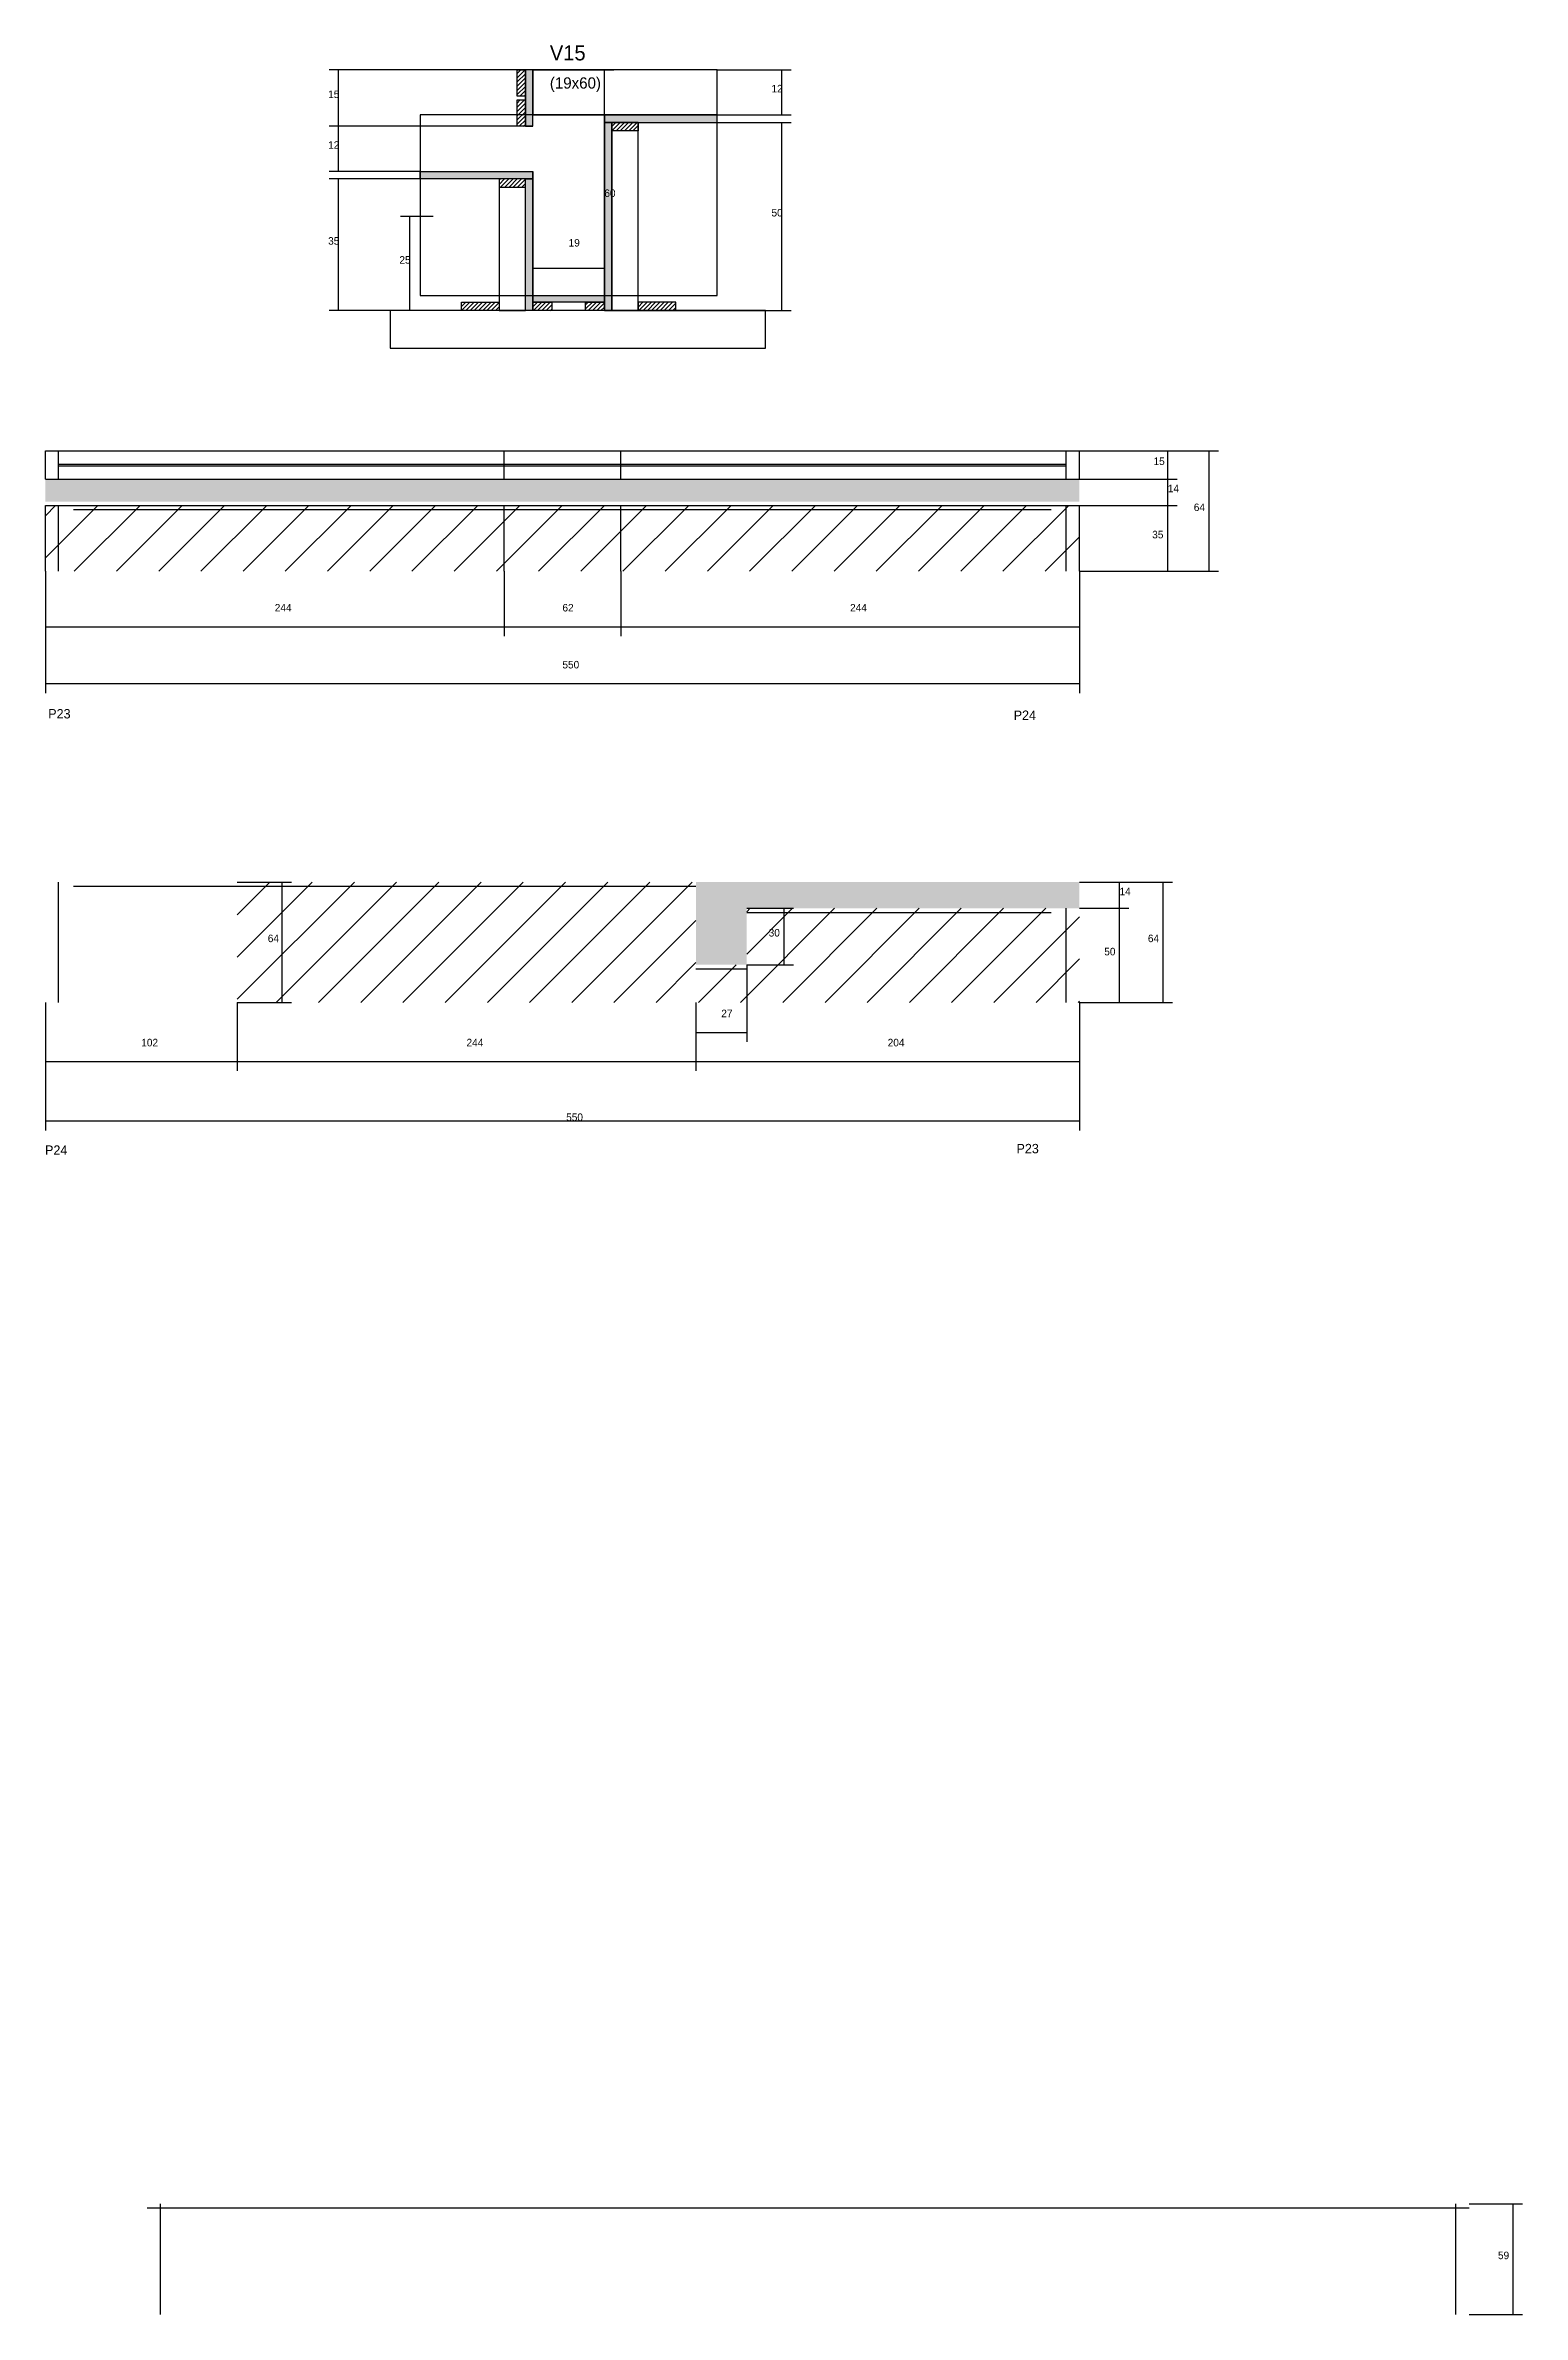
# Model space of a CAD drawing. Header units: metres. Extents: x -10338 to -7643, y 9675 to 10982.
# Drawn here: x -8429 to -7643, y 9742 to 10949 of the extents above; entities that cross this region are included whole.
import ezdxf

# ---------------------------------------------------------------- set-up
doc = ezdxf.new("R2010")
doc.units = ezdxf.units.M
for name, color, linetype in [('CONCRETO', 251, 'Continuous'), ('COTA', 241, 'Continuous'), ('Cota Seção (2x)', 4, 'Continuous'), ('Hachura', 253, 'Continuous'), ('Madeira', 126, 'Continuous'), ('NOMENCLATURA', 7, 'Continuous'), ('Painéis', 200, 'Continuous'), ('SARR_2.2x7', 40, 'Continuous'), ('Texto Seção', 7, 'Continuous')]:
    doc.layers.add(name, color=color, linetype=linetype)

msp = doc.modelspace()

# ---------------------------------------------------------------- hatches: boundary and pattern name
at = {"layer": 'COTA'}
h = msp.add_hatch(dxfattribs=at)
h.set_pattern_fill('AR-CONC', scale=0.03)
h.paths.add_polyline_path([(-8428.7, 10718.7), (-8428.7, 10706.7), (-7878.7, 10706.7), (-7878.7, 10718.7)])
h = msp.add_hatch(dxfattribs=at)
h.set_pattern_fill('AR-CONC', scale=0.03)
h.paths.add_polyline_path([(-8055.7, 10490.4), (-7878.7, 10490.4), (-7878.7, 10504.4), (-8082.7, 10504.4), (-8082.7, 10460.4), (-8055.7, 10460.4)])
at = {"layer": 'Hachura'}
h = msp.add_hatch(dxfattribs=at)
h.set_pattern_fill('ANSI31', scale=0.5)
h.paths.add_polyline_path([(-8173.4, 10922.4), (-8177.8, 10922.4), (-8177.8, 10922.4), (-8177.8, 10936.4), (-8177.8, 10936.4), (-8173.4, 10936.4), (-8173.4, 10936.4), (-8173.4, 10922.4)])
h = msp.add_hatch(color=8, dxfattribs=at)
h.dxf.hatch_style = 1
h.paths.add_polyline_path([(-8169.4, 10936.4), (-8173.4, 10936.4), (-8173.4, 10936.4), (-8173.4, 10906.4), (-8173.4, 10906.4), (-8169.4, 10906.4), (-8169.4, 10906.4), (-8169.4, 10936.4)])
h = msp.add_hatch(dxfattribs=at)
h.set_pattern_fill('ANSI31', scale=0.5)
h.paths.add_polyline_path([(-8173.4, 10906.4), (-8177.8, 10906.4), (-8177.8, 10906.4), (-8177.8, 10920.4), (-8177.8, 10920.4), (-8173.4, 10920.4), (-8173.4, 10920.4), (-8173.4, 10906.4)])
h = msp.add_hatch(color=8, dxfattribs=at)
h.dxf.hatch_style = 1
h.paths.add_polyline_path([(-8071.4, 10908.4), (-8071.4, 10912.4), (-8071.4, 10912.4), (-8131.4, 10912.4), (-8131.4, 10912.4), (-8131.4, 10908.4), (-8131.4, 10908.4), (-8071.4, 10908.4)])
h = msp.add_hatch(color=8, dxfattribs=at)
h.dxf.hatch_style = 1
h.paths.add_polyline_path([(-8127.4, 10908.4), (-8131.4, 10908.4), (-8131.4, 10908.4), (-8131.4, 10808.4), (-8131.4, 10808.4), (-8127.4, 10808.4), (-8127.4, 10808.4), (-8127.4, 10908.4)])
h = msp.add_hatch(dxfattribs=at)
h.set_pattern_fill('ANSI31', scale=0.5)
h.paths.add_polyline_path([(-8113.4, 10908.4), (-8113.4, 10904), (-8113.4, 10904), (-8127.4, 10904), (-8127.4, 10904), (-8127.4, 10908.4), (-8127.4, 10908.4), (-8113.4, 10908.4)])
h = msp.add_hatch(color=8, dxfattribs=at)
h.dxf.hatch_style = 1
h.paths.add_polyline_path([(-8229.4, 10878.4), (-8229.4, 10882.4), (-8229.4, 10882.4), (-8169.4, 10882.4), (-8169.4, 10882.4), (-8169.4, 10878.4), (-8169.4, 10878.4), (-8229.4, 10878.4)])
h = msp.add_hatch(dxfattribs=at)
h.set_pattern_fill('ANSI31', scale=0.5)
h.paths.add_polyline_path([(-8187.4, 10878.4), (-8187.4, 10874), (-8187.4, 10874), (-8173.4, 10874), (-8173.4, 10874), (-8173.4, 10878.4), (-8173.4, 10878.4), (-8187.4, 10878.4)])
h = msp.add_hatch(color=8, dxfattribs=at)
h.dxf.hatch_style = 1
h.paths.add_polyline_path([(-8173.4, 10878.4), (-8169.4, 10878.4), (-8169.4, 10878.4), (-8169.4, 10808.4), (-8169.4, 10808.4), (-8173.4, 10808.4), (-8173.4, 10808.4), (-8173.4, 10878.4)])
h = msp.add_hatch(color=8, dxfattribs=at)
h.dxf.hatch_style = 1
h.paths.add_polyline_path([(-8169.4, 10812.8), (-8169.4, 10816.4), (-8169.4, 10816.4), (-8131.4, 10816.4), (-8131.4, 10816.4), (-8131.4, 10812.8), (-8131.4, 10812.8), (-8169.4, 10812.8)])
h = msp.add_hatch(dxfattribs=at)
h.set_pattern_fill('ANSI31', scale=0.5)
h.paths.add_polyline_path([(-8207.4, 10808.4), (-8207.4, 10812.8), (-8207.4, 10812.8), (-8187.4, 10812.8), (-8187.4, 10812.8), (-8187.4, 10808.4), (-8187.4, 10808.4), (-8207.4, 10808.4)])
h = msp.add_hatch(dxfattribs=at)
h.set_pattern_fill('ANSI31', scale=0.5)
h.paths.add_polyline_path([(-8169.4, 10808.4), (-8169.4, 10812.8), (-8169.4, 10812.8), (-8159.4, 10812.8), (-8159.4, 10812.8), (-8159.4, 10808.4), (-8159.4, 10808.4), (-8169.4, 10808.4)])
h = msp.add_hatch(dxfattribs=at)
h.set_pattern_fill('ANSI31', scale=0.5)
h.paths.add_polyline_path([(-8141.4, 10808.4), (-8141.4, 10812.8), (-8141.4, 10812.8), (-8131.4, 10812.8), (-8131.4, 10812.8), (-8131.4, 10808.4), (-8131.4, 10808.4), (-8141.4, 10808.4)])
h = msp.add_hatch(dxfattribs=at)
h.set_pattern_fill('ANSI31', scale=0.5)
h.paths.add_polyline_path([(-8093.4, 10808.4), (-8093.4, 10812.8), (-8093.4, 10812.8), (-8113.4, 10812.8), (-8113.4, 10812.8), (-8113.4, 10808.4), (-8113.4, 10808.4), (-8093.4, 10808.4)])
h = msp.add_hatch(dxfattribs=at)
h.set_pattern_fill('ANSI31', scale=5)
h.paths.add_polyline_path([(-8428.7, 10704.7), (-8428.7, 10669.7), (-8184.7, 10669.7), (-8184.7, 10704.7)])
h = msp.add_hatch(dxfattribs=at)
h.set_pattern_fill('ANSI31', scale=5)
h.paths.add_polyline_path([(-8122.7, 10669.7), (-8122.7, 10704.7), (-8184.7, 10704.7), (-8184.7, 10669.7)])
h = msp.add_hatch(dxfattribs=at)
h.set_pattern_fill('ANSI31', scale=5)
h.paths.add_polyline_path([(-7878.7, 10669.7), (-7878.7, 10704.7), (-8122.7, 10704.7), (-8122.7, 10669.7)])
h = msp.add_hatch(dxfattribs=at)
h.set_pattern_fill('ANSI31', scale=5)
h.paths.add_polyline_path([(-8082.7, 10440.4), (-8082.7, 10504.4), (-8326.7, 10504.4), (-8326.7, 10440.4)])
h = msp.add_hatch(dxfattribs=at)
h.set_pattern_fill('ANSI31', scale=5)
h.paths.add_polyline_path([(-8055.7, 10490.4), (-8055.7, 10460.4), (-8082.7, 10460.4), (-8082.7, 10440.4), (-7878.7, 10440.4), (-7878.7, 10490.4)])

# ---------------------------------------------------------------- linework, layer by layer
at = {"layer": 'CONCRETO'}
for points in [[(-8071.4, 10912.4), (-8071.4, 10936.4), (-8169.4, 10936.4)], [(-8169.4, 10906.4), (-8229.4, 10906.4), (-8229.4, 10882.4), (-8169.4, 10882.4), (-8169.4, 10816.4), (-8131.4, 10816.4), (-8131.4, 10902.4), (-8131.4, 10912.4), (-8071.4, 10912.4)]]:
    msp.add_lwpolyline(points, dxfattribs=at)
for points in [[(-8169.4, 10912.4), (-8071.4, 10912.4), (-8071.4, 10936.4), (-8169.4, 10936.4)], [(-8229.4, 10816.4), (-8071.4, 10816.4), (-8071.4, 10912.4), (-8229.4, 10912.4)]]:
    msp.add_lwpolyline(points, close=True, dxfattribs=at)
at = {"layer": 'COTA'}
for p, q in [((-8173.4, 10936.4), (-8277.8, 10936.4)), ((-8272.8, 10906.4), (-8272.8, 10936.4)), ((-8071.4, 10936.4), (-8032, 10936.4)), ((-8037, 10912.4), (-8037, 10936.4)), ((-8071.4, 10912.4), (-8032, 10912.4)), ((-8229.4, 10906.4), (-8277.8, 10906.4)), ((-8173.4, 10906.4), (-8277.8, 10906.4)), ((-8272.8, 10882.4), (-8272.8, 10906.4)), ((-8113.4, 10908.4), (-8032, 10908.4)), ((-8037, 10808.4), (-8037, 10908.4)), ((-8229.4, 10882.4), (-8277.8, 10882.4)), ((-8229.4, 10878.4), (-8277.8, 10878.4)), ((-8272.8, 10808.4), (-8272.8, 10878.4)), ((-8222.4, 10858.3), (-8239.9, 10858.3)), ((-8234.9, 10808.4), (-8234.9, 10858.3)), ((-8207.4, 10808.4), (-8277.8, 10808.4)), ((-8215.5, 10808.4), (-8239.9, 10808.4)), ((-8093.4, 10808.4), (-8032, 10808.4)), ((-7878.7, 10733.7), (-7804.8, 10733.7)), ((-7878.7, 10733.7), (-7826.7, 10733.7)), ((-7831.7, 10718.7), (-7831.7, 10733.7)), ((-7809.8, 10669.7), (-7809.8, 10733.7)), ((-7878.7, 10718.7), (-7826.7, 10718.7)), ((-7878.7, 10718.7), (-7826.7, 10718.7)), ((-7831.7, 10704.7), (-7831.7, 10718.7)), ((-7878.7, 10704.7), (-7826.7, 10704.7)), ((-7878.7, 10704.7), (-7826.7, 10704.7)), ((-7831.7, 10669.7), (-7831.7, 10704.7)), ((-8428.7, 10669.7), (-8428.7, 10635.2)), ((-8428.7, 10669.7), (-8428.7, 10604.9)), ((-8184.7, 10669.7), (-8184.7, 10635.2)), ((-8184.7, 10669.7), (-8184.7, 10635.2)), ((-8122.7, 10669.7), (-8122.7, 10635.2)), ((-8122.7, 10669.7), (-8122.7, 10635.2)), ((-7878.7, 10669.7), (-7878.7, 10635.2)), ((-7878.7, 10669.7), (-7804.8, 10669.7)), ((-7878.7, 10669.7), (-7826.7, 10669.7)), ((-7878.7, 10669.7), (-7878.7, 10604.9)), ((-8428.7, 10640.2), (-8184.7, 10640.2)), ((-8184.7, 10640.2), (-8122.7, 10640.2)), ((-8122.7, 10640.2), (-7878.7, 10640.2)), ((-8428.7, 10609.9), (-7878.7, 10609.9)), ((-8326.7, 10504.4), (-8297.8, 10504.4)), ((-8302.8, 10440.4), (-8302.8, 10504.4)), ((-7878.7, 10504.4), (-7852.4, 10504.4)), ((-7878.7, 10504.4), (-7829.2, 10504.4)), ((-7857.4, 10490.4), (-7857.4, 10504.4)), ((-7834.2, 10440.4), (-7834.2, 10504.4)), ((-8055.7, 10490.4), (-8030.8, 10490.4)), ((-8035.8, 10460.4), (-8035.8, 10490.4)), ((-7878.7, 10490.4), (-7852.4, 10490.4)), ((-7878.7, 10490.4), (-7852.4, 10490.4)), ((-7857.4, 10440.4), (-7857.4, 10490.4)), ((-8055.7, 10460.4), (-8030.8, 10460.4)), ((-8055.7, 10460.4), (-8055.7, 10419.4)), ((-8428.7, 10440.4), (-8428.7, 10372.3)), ((-8428.7, 10440.4), (-8428.7, 10403.9)), ((-8326.7, 10440.4), (-8326.7, 10403.9)), ((-8326.7, 10440.4), (-8326.7, 10403.9)), ((-8326.7, 10440.4), (-8297.8, 10440.4)), ((-8082.7, 10440.4), (-8082.7, 10403.9)), ((-8082.7, 10440.4), (-8082.7, 10403.9)), ((-8082.7, 10440.4), (-8082.7, 10419.4)), ((-7878.7, 10440.4), (-7878.7, 10403.9)), ((-7878.7, 10440.4), (-7878.7, 10372.3)), ((-7878.7, 10440.4), (-7852.4, 10440.4)), ((-7878.7, 10440.4), (-7829.2, 10440.4)), ((-8082.7, 10424.4), (-8055.7, 10424.4)), ((-8428.7, 10408.9), (-8326.7, 10408.9)), ((-8326.7, 10408.9), (-8082.7, 10408.9)), ((-8082.7, 10408.9), (-7878.7, 10408.9)), ((-8428.7, 10377.3), (-7878.7, 10377.3)), ((-7671.5, 9801.4), (-7643, 9801.4)), ((-7648, 9742.4), (-7648, 9801.4)), ((-7671.5, 9742.4), (-7643, 9742.4))]:
    msp.add_line(p, q, dxfattribs=at)
at = {"layer": 'Cota Seção (2x)'}
for p, q in [((-8169.4, 10936.4), (-8126.4, 10936.4)), ((-8131.4, 10816.4), (-8131.4, 10936.4)), ((-8169.4, 10816.4), (-8169.4, 10835.9)), ((-8169.4, 10830.9), (-8131.4, 10830.9)), ((-8131.4, 10816.4), (-8131.4, 10835.9)), ((-8169.4, 10816.4), (-8126.4, 10816.4))]:
    msp.add_line(p, q, dxfattribs=at)
at = {"layer": 'Madeira'}
for points in [[(-8173.4, 10922.4), (-8177.8, 10922.4), (-8177.8, 10936.4), (-8173.4, 10936.4)], [(-8173.4, 10906.4), (-8177.8, 10906.4), (-8177.8, 10920.4), (-8173.4, 10920.4)], [(-8113.4, 10908.4), (-8113.4, 10904), (-8127.4, 10904), (-8127.4, 10908.4)], [(-8113.4, 10908.4), (-8127.4, 10908.4), (-8127.4, 10808.4), (-8113.4, 10808.4)], [(-8187.4, 10878.4), (-8187.4, 10874), (-8173.4, 10874), (-8173.4, 10878.4)], [(-8187.4, 10808.4), (-8173.4, 10808.4), (-8173.4, 10878.4), (-8187.4, 10878.4)], [(-8245.3, 10788.4), (-8045.7, 10788.4), (-8045.7, 10808.4), (-8245.3, 10808.4)], [(-8207.4, 10808.4), (-8207.4, 10812.8), (-8187.4, 10812.8), (-8187.4, 10808.4)], [(-8169.4, 10808.4), (-8169.4, 10812.8), (-8159.4, 10812.8), (-8159.4, 10808.4)], [(-8141.4, 10808.4), (-8141.4, 10812.8), (-8131.4, 10812.8), (-8131.4, 10808.4)], [(-8093.4, 10808.4), (-8093.4, 10812.8), (-8113.4, 10812.8), (-8113.4, 10808.4)]]:
    msp.add_lwpolyline(points, close=True, dxfattribs=at)
at = {"layer": 'Painéis'}
for p, q in [((-8173.4, 10906.4), (-8173.4, 10936.4)), ((-8131.4, 10912.4), (-8071.4, 10912.4)), ((-8131.4, 10908.4), (-8131.4, 10912.4)), ((-8071.4, 10908.4), (-8071.4, 10912.4)), ((-8131.4, 10808.4), (-8131.4, 10908.4)), ((-8229.4, 10882.4), (-8169.4, 10882.4)), ((-8229.4, 10878.4), (-8229.4, 10882.4)), ((-8169.4, 10878.4), (-8169.4, 10882.4)), ((-8169.4, 10808.4), (-8169.4, 10878.4)), ((-8169.4, 10816.4), (-8131.4, 10816.4)), ((-8169.4, 10812.8), (-8169.4, 10816.4)), ((-8131.4, 10812.8), (-8131.4, 10816.4)), ((-8428.7, 10733.7), (-7878.7, 10733.7)), ((-8428.7, 10718.7), (-8428.7, 10733.7)), ((-8184.7, 10718.7), (-8184.7, 10733.7)), ((-8122.7, 10718.7), (-8122.7, 10733.7)), ((-7878.7, 10718.7), (-7878.7, 10733.7)), ((-8428.7, 10718.7), (-7878.7, 10718.7)), ((-8428.7, 10704.7), (-7878.7, 10704.7)), ((-8428.7, 10669.7), (-8428.7, 10704.7)), ((-8184.7, 10669.7), (-8184.7, 10704.7)), ((-8122.7, 10669.7), (-8122.7, 10704.7)), ((-7878.7, 10669.7), (-7878.7, 10704.7))]:
    msp.add_line(p, q, dxfattribs=at)
for points in [[(-8169.4, 10936.4), (-8173.4, 10936.4), (-8173.4, 10906.4), (-8169.4, 10906.4)], [(-8071.4, 10908.4), (-8071.4, 10912.4), (-8131.4, 10912.4), (-8131.4, 10908.4)], [(-8127.4, 10908.4), (-8131.4, 10908.4), (-8131.4, 10808.4), (-8127.4, 10808.4)], [(-8229.4, 10878.4), (-8229.4, 10882.4), (-8169.4, 10882.4), (-8169.4, 10878.4)], [(-8173.4, 10878.4), (-8169.4, 10878.4), (-8169.4, 10808.4), (-8173.4, 10808.4)], [(-8169.4, 10812.8), (-8169.4, 10816.4), (-8131.4, 10816.4), (-8131.4, 10812.8)]]:
    msp.add_lwpolyline(points, close=True, dxfattribs=at)
at = {"layer": 'SARR_2.2x7'}
for p, q in [((-8421.7, 10718.7), (-8421.7, 10733.7)), ((-7885.7, 10718.7), (-7885.7, 10733.7)), ((-8421.7, 10726.7), (-8184.7, 10726.7)), ((-8421.7, 10725.7), (-8184.7, 10725.7)), ((-8184.7, 10726.7), (-8122.7, 10726.7)), ((-8184.7, 10725.7), (-8122.7, 10725.7)), ((-8122.7, 10726.7), (-7885.7, 10726.7)), ((-8122.7, 10725.7), (-7885.7, 10725.7)), ((-8421.7, 10669.7), (-8421.7, 10704.7)), ((-8413.7, 10702.5), (-8184.7, 10702.5)), ((-8184.7, 10702.5), (-8122.7, 10702.5)), ((-8122.7, 10702.5), (-7893.7, 10702.5)), ((-7885.7, 10669.7), (-7885.7, 10704.7)), ((-8421.7, 10440.4), (-8421.7, 10504.4)), ((-8413.7, 10502.2), (-8326.7, 10502.2)), ((-8326.7, 10502.2), (-8082.7, 10502.2)), ((-7885.7, 10440.4), (-7885.7, 10490.4)), ((-8055.7, 10488.2), (-7893.7, 10488.2)), ((-8082.7, 10458.2), (-8055.7, 10458.2)), ((-8367.5, 9742.4), (-8367.5, 9801.4)), ((-7678.5, 9742.4), (-7678.5, 9801.4)), ((-8374.5, 9799.2), (-8130.5, 9799.2)), ((-8130.5, 9799.2), (-7886.5, 9799.2)), ((-7886.5, 9799.2), (-7886.5, 9799.2)), ((-7886.5, 9799.2), (-7671.5, 9799.2))]:
    msp.add_line(p, q, dxfattribs=at)

# ---------------------------------------------------------------- texts
at = {"layer": 'COTA'}
for s, p in [('15', (-8278.3, 10921.4)), ('12', (-8042.5, 10924.4)), ('12', (-8278.3, 10894.4)), ('50', (-8042.5, 10858.4)), ('35', (-8278.3, 10843.4)), ('25', (-8240.4, 10833.3)), ('15', (-7839.3, 10726.2)), ('14', (-7831.7, 10711.7)), ('64', (-7817.9, 10701.7)), ('35', (-7840, 10687.2)), ('244', (-8306.7, 10648.3)), ('62', (-8153.7, 10648.3)), ('244', (-8000.7, 10648.3)), ('550', (-8153.7, 10618)), ('14', (-7857.4, 10497.4)), ('30', (-8044, 10475.4)), ('64', (-8310.4, 10472.4)), ('50', (-7865.5, 10465.4)), ('64', (-7842.3, 10472.4)), ('27', (-8069.2, 10432.5)), ('102', (-8377.7, 10417)), ('244', (-8204.7, 10417)), ('204', (-7980.7, 10417)), ('550', (-8151.7, 10377.3)), ('59', (-7656.1, 9771.9))]:
    msp.add_text(s, height=4, dxfattribs=at).set_placement(p)
at = {"layer": 'Cota Seção (2x)'}
for s, p in [('60', (-8131.4, 10868.8)), ('19', (-8150.4, 10842.4))]:
    msp.add_text(s, height=4, dxfattribs=at).set_placement(p)
at = {"layer": 'NOMENCLATURA'}
for s, p in [('P23', (-8427.2, 10591.4)), ('P24', (-7913.7, 10590.6)), ('P24', (-8428.9, 10359.3)), ('P23', (-7912.2, 10360.1))]:
    msp.add_text(s, height=5, dxfattribs=at).set_placement(p)
at = {"layer": 'Texto Seção'}
for s, height, p in [('V15', 8, (-8160.4, 10941.4)), ('(19x60)', 6, (-8160.4, 10926.4))]:
    msp.add_text(s, height=height, dxfattribs=at).set_placement(p)

doc.saveas('drawing.dxf')
